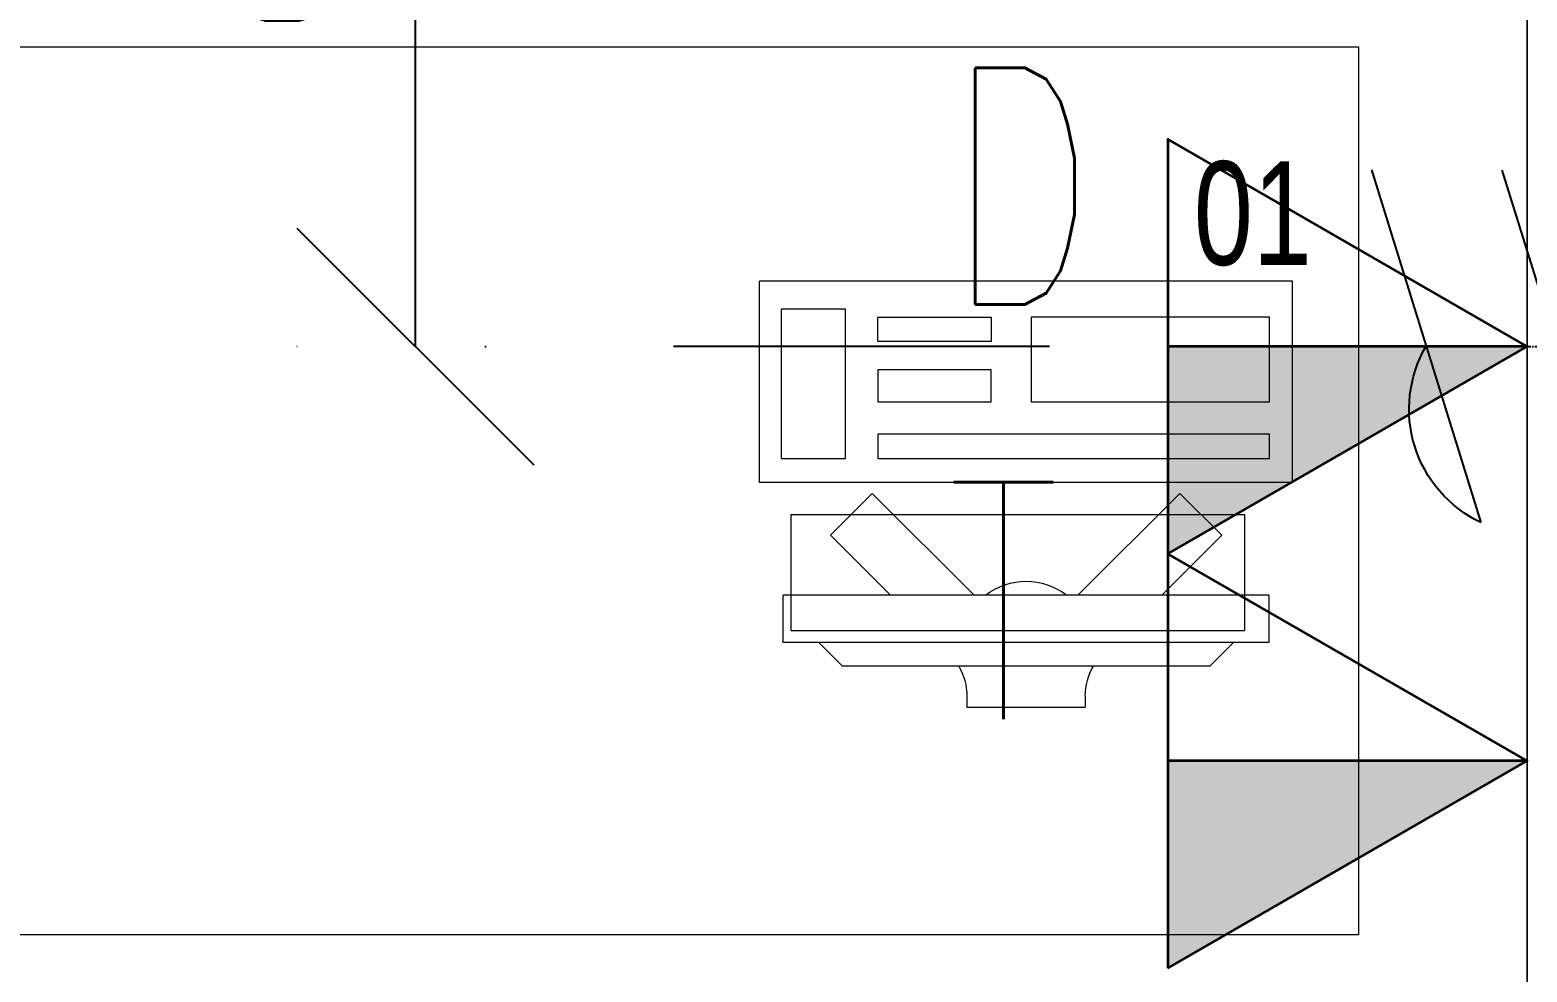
# Model space of a CAD drawing. Header units: inches. Extents: x -12418 to 57169, y -29325 to 19878.
# Drawn here: x 16434 to 17698, y -5570 to -4775 of the extents above; entities that cross this region are included whole.
import ezdxf

# ---------------------------------------------------------------- set-up
doc = ezdxf.new("R2010")
doc.units = ezdxf.units.IN
doc.header["$LTSCALE"] = 25
doc.header["$MEASUREMENT"] = 0
doc.linetypes.add('DASHDOT', pattern=[25.4, 12.7, -6.35, 0, -6.35])
doc.layers.get('0').update_dxf_attribs({"color": 8})
doc.layers.get('Defpoints').update_dxf_attribs({"color": 8})
doc.layers.add('0 @ 50', color=8, linetype='Continuous')
doc.layers.add('T-WIRE', color=140, linetype='Continuous')
for name, color, linetype, lineweight in [('00-Ground Floor$0$72_EGR_EQP_TAG', 142, 'Continuous', 5), ('00-Ground Floor$0$Aluminum', 251, 'Continuous', 5), ('00-Ground Floor$0$LOADING', 253, 'Continuous', 5), ('00-Ground Floor$0$Walls', 251, 'Continuous', 5), ('E-LITE-CLNG-CNDT', 6, 'DASHDOT', 35), ('T-DATA-CLNG-COND', 51, 'DASHDOT', 25), ('T-DATA-DEVC-TYPE', 2, 'Continuous', 25), ('T-DATA-DIM', 251, 'DASHDOT', 25), ('T-DATA-DIM @ 100', 251, 'DASHDOT', 25), ('T-DATA-WALL @ 100', 33, 'Continuous', 35)]:
    doc.layers.add(name, color=color, linetype=linetype, lineweight=lineweight)
doc.styles.add('00-Ground Floor$0$X3G_ENTITY_257CFD', font='swisscl.ttf', dxfattribs={"height": 200})
doc.styles.add('DC_Simplex', font='SIMPLEX.shx', dxfattribs={"width": 0.7})
doc.dimstyles.new('DevCad-MM', dxfattribs={"dimscale": 0.01, "dimtxt": 2, "dimasz": 2, "dimexe": 1, "dimexo": 1, "dimgap": 0.6, "dimtad": 1, "dimdec": 0, "dimrnd": 10, "dimzin": 1, "dimdsep": 46, "dimtxsty": 'DC_Simplex', "dimblk1": 'OBLIQUE', "dimblk2": 'OBLIQUE', "dimsah": 1, "dimcen": 3, "dimclrd": 256, "dimclre": 256, "dimclrt": 45, "dimadec": 0, "dimazin": 0, "dimtfac": 1, "dimtdec": 0, "dimtix": 1, "dimtmove": 2, "dimatfit": 2, "dimldrblk": 'OBLIQUE', "dimfxl": 1, "dimtolj": 1, "dimtzin": 0, "dimarcsym": 0})

# ---------------------------------------------------------------- blocks, each defined once
blk = doc.blocks.new('00-Ground Floor$0$ITCWLS1-P')
at = {"layer": '00-Ground Floor$0$LOADING'}
for p, q in [((-0.17, 0.45), (-0.17, 0)), ((-0.17, 0.45), (0, 0.45)), ((0, 0.45), (0, 0)), ((-0.2651, 0.43, 0), (-0.3051, 0.43, 0)), ((-0.3051, 0.43, 0), (-0.3051, 0.02, 0)), ((-0.2651, 0.43, 0), (-0.2651, 0.02, 0)), ((-0.1496, 0.4305), (-0.1291, 0.4305)), ((-0.1291, 0.4305), (-0.1291, 0.4089)), ((-0.197, 0.4094), (-0.295, 0.4094)), ((-0.295, 0.0264), (-0.295, 0.4094)), ((-0.197, 0.0264), (-0.197, 0.4094)), ((-0.3251, 0.38, 0), (-0.3051, 0.4, 0)), ((-0.3251, 0.38, 0), (-0.3251, 0.07, 0)), ((-0.3503, 0.275), (-0.3596, 0.275)), ((-0.3596, 0.175), (-0.3596, 0.275)), ((-0.3503, 0.175), (-0.3596, 0.175)), ((-0.3251, 0.07, 0), (-0.3051, 0.05, 0)), ((-0.197, 0.0264), (-0.295, 0.0264)), ((-0.3051, 0.02, 0), (-0.2651, 0.02, 0)), ((-0.17, 0), (0, 0))]:
    blk.add_line(p, q, dxfattribs=at)
at = {"layer": '00-Ground Floor$0$LOADING', "extrusion": (2.48281e-10, 3.18408e-10, -1)}
for p, q in [((-0.2651, 0.3395), (-0.2144, 0.3902)), ((-0.1791, 0.3548), (-0.2144, 0.3902)), ((-0.2651, 0.2688), (-0.1791, 0.3548))]:
    blk.add_line(p, q, dxfattribs=at)
at = {"layer": '00-Ground Floor$0$LOADING', "extrusion": (2.48281e-10, -3.18408e-10, -1)}
for p, q in [((-0.2651, 0.1812), (-0.1791, 0.0952)), ((-0.2651, 0.1105), (-0.2144, 0.0598)), ((-0.1791, 0.0952), (-0.2144, 0.0598))]:
    blk.add_line(p, q, dxfattribs=at)
at = {"layer": '00-Ground Floor$0$LOADING'}
for points in [[(-0.1291, 0.4089), (-0.1291, 0.1), (-0.1496, 0.1), (-0.1496, 0.4305)], [(-0.1496, 0.1), (-0.1496, 0.1), (-0.1496, 0.1), (-0.1496, 0.1), (-0.1496, 0.1), (-0.1496, 0.1), (-0.1496, 0.1), (-0.1496, 0.1), (-0.1496, 0.1)], [(-0.1496, 0.1), (-0.1496, 0.1), (-0.1496, 0.1), (-0.1496, 0.1), (-0.1496, 0.1), (-0.1496, 0.1), (-0.1496, 0.1), (-0.1496, 0.1), (-0.1496, 0.1), (-0.1496, 0.1), (-0.1496, 0.1), (-0.1496, 0.1), (-0.1496, 0.1), (-0.1496, 0.1), (-0.1496, 0.1), (-0.1496, 0.1), (-0.1496, 0.1), (-0.1496, 0.1)], [(-0.1496, 0.1), (-0.1496, 0.1), (-0.1496, 0.1), (-0.1496, 0.1), (-0.1496, 0.1), (-0.1496, 0.1), (-0.1496, 0.1), (-0.1496, 0.1), (-0.1496, 0.1), (-0.1496, 0.1)], [(-0.1496, 0.1), (-0.1496, 0.1), (-0.1496, 0.1), (-0.1496, 0.1), (-0.1496, 0.1), (-0.1496, 0.1), (-0.1496, 0.1)], [(-0.1496, 0.1), (-0.1496, 0.1), (-0.1496, 0.1), (-0.1496, 0.1), (-0.1496, 0.1), (-0.1496, 0.1), (-0.1496, 0.1), (-0.1496, 0.1), (-0.1496, 0.1), (-0.1496, 0.1)], [(-0.1496, 0.1), (-0.1496, 0.1), (-0.1496, 0.1), (-0.1496, 0.1), (-0.1496, 0.1), (-0.1496, 0.1), (-0.1496, 0.1), (-0.1496, 0.1), (-0.1496, 0.1), (-0.1496, 0.1), (-0.1496, 0.1), (-0.1496, 0.1), (-0.1496, 0.1), (-0.1496, 0.1), (-0.1496, 0.1)], [(-0.1496, 0.1), (-0.1496, 0.1), (-0.1496, 0.1), (-0.1496, 0.1), (-0.1496, 0.1), (-0.1496, 0.1), (-0.1496, 0.1), (-0.1496, 0.1), (-0.1496, 0.1), (-0.1496, 0.1)], [(-0.1496, 0.1), (-0.1496, 0.1), (-0.1496, 0.1), (-0.1496, 0.1), (-0.1496, 0.1), (-0.1496, 0.1), (-0.1496, 0.1), (-0.1496, 0.1), (-0.1496, 0.1), (-0.1496, 0.1)], [(-0.1496, 0.1), (-0.1496, 0.1), (-0.1496, 0.1), (-0.1496, 0.1), (-0.1496, 0.1), (-0.1496, 0.1), (-0.1496, 0.1), (-0.1496, 0.1), (-0.1496, 0.1), (-0.1496, 0.1), (-0.1496, 0.1), (-0.1496, 0.1), (-0.1496, 0.1), (-0.1496, 0.1), (-0.1496, 0.1), (-0.1496, 0.1), (-0.1496, 0.1), (-0.1496, 0.1), (-0.1496, 0.1), (-0.1496, 0.1), (-0.1496, 0.1), (-0.1496, 0.1), (-0.1496, 0.1), (-0.1496, 0.1), (-0.1496, 0.1), (-0.1496, 0.1), (-0.1496, 0.1), (-0.1496, 0.1), (-0.1496, 0.1), (-0.1496, 0.1), (-0.1496, 0.1), (-0.1496, 0.1), (-0.1496, 0.1), (-0.1496, 0.1), (-0.1496, 0.1), (-0.1496, 0.1), (-0.1496, 0.1), (-0.1496, 0.1), (-0.1496, 0.1), (-0.1496, 0.1), (-0.1496, 0.1), (-0.1496, 0.1), (-0.1496, 0.1), (-0.1496, 0.1), (-0.1496, 0.1), (-0.1496, 0.1), (-0.1496, 0.1), (-0.1496, 0.1), (-0.1496, 0.1), (-0.1496, 0.1), (-0.1496, 0.1), (-0.1496, 0.1), (-0.1496, 0.1), (-0.1496, 0.1)], [(-0.1496, 0.1), (-0.1496, 0.1), (-0.1496, 0.1), (-0.1496, 0.1), (-0.1496, 0.1), (-0.1496, 0.1), (-0.1496, 0.1), (-0.1496, 0.1), (-0.1496, 0.1), (-0.1496, 0.1), (-0.1496, 0.1), (-0.1496, 0.1), (-0.1496, 0.1), (-0.1496, 0.1), (-0.1496, 0.1), (-0.1496, 0.1), (-0.1496, 0.1), (-0.1496, 0.1), (-0.1496, 0.1), (-0.1496, 0.1), (-0.1496, 0.1), (-0.1496, 0.1), (-0.1496, 0.1), (-0.1496, 0.1), (-0.1496, 0.1), (-0.1496, 0.1), (-0.1496, 0.1), (-0.1496, 0.1), (-0.1496, 0.1), (-0.1496, 0.1), (-0.1496, 0.1), (-0.1496, 0.1), (-0.1496, 0.1), (-0.1496, 0.1), (-0.1496, 0.1), (-0.1496, 0.1), (-0.1496, 0.1), (-0.1496, 0.1), (-0.1496, 0.1), (-0.1496, 0.1), (-0.1496, 0.1), (-0.1496, 0.1), (-0.1496, 0.1), (-0.1496, 0.1), (-0.1496, 0.1), (-0.1496, 0.1), (-0.1496, 0.1), (-0.1496, 0.1), (-0.1496, 0.1), (-0.1496, 0.1), (-0.1496, 0.1), (-0.1496, 0.1), (-0.1496, 0.1), (-0.1496, 0.1), (-0.1496, 0.1), (-0.1496, 0.1), (-0.1496, 0.1), (-0.1496, 0.1), (-0.1496, 0.1), (-0.1496, 0.1), (-0.1496, 0.1), (-0.1496, 0.1), (-0.1496, 0.1), (-0.1496, 0.1), (-0.1496, 0.1), (-0.1496, 0.1), (-0.1496, 0.1), (-0.1496, 0.1), (-0.1496, 0.1), (-0.1496, 0.1), (-0.1496, 0.1), (-0.1496, 0.1), (-0.1496, 0.1), (-0.1496, 0.1), (-0.1496, 0.1), (-0.1496, 0.1), (-0.1496, 0.1), (-0.1496, 0.1), (-0.1496, 0.1), (-0.1496, 0.1), (-0.1496, 0.1), (-0.1496, 0.1), (-0.1496, 0.1), (-0.1496, 0.1), (-0.1496, 0.1), (-0.1496, 0.1), (-0.1496, 0.1), (-0.1496, 0.1), (-0.1496, 0.1)], [(-0.1496, 0.1), (-0.1496, 0.1), (-0.1496, 0.1), (-0.1496, 0.1), (-0.1496, 0.1), (-0.1496, 0.1), (-0.1496, 0.1), (-0.1496, 0.1), (-0.1496, 0.1), (-0.1496, 0.1), (-0.1496, 0.1), (-0.1496, 0.1)], [(-0.1496, 0.1), (-0.1496, 0.1), (-0.1496, 0.1), (-0.1496, 0.1), (-0.1496, 0.1), (-0.1496, 0.1), (-0.1496, 0.1)], [(-0.1496, 0.1), (-0.1496, 0.1), (-0.1496, 0.1), (-0.1496, 0.1), (-0.1496, 0.1), (-0.1496, 0.1), (-0.1496, 0.1), (-0.1496, 0.1), (-0.1496, 0.1), (-0.1496, 0.1), (-0.1496, 0.1), (-0.1496, 0.1), (-0.1496, 0.1), (-0.1496, 0.1), (-0.1496, 0.1), (-0.1496, 0.1), (-0.1496, 0.1)], [(-0.1496, 0.1), (-0.1496, 0.1), (-0.1496, 0.1), (-0.1496, 0.1), (-0.1496, 0.1), (-0.1496, 0.1), (-0.1496, 0.1), (-0.1496, 0.1), (-0.1496, 0.1), (-0.1496, 0.1), (-0.1496, 0.1), (-0.1496, 0.1), (-0.1496, 0.1), (-0.1496, 0.1), (-0.1496, 0.1), (-0.1496, 0.1), (-0.1496, 0.1), (-0.1496, 0.1), (-0.1496, 0.1), (-0.1496, 0.1), (-0.1496, 0.1), (-0.1496, 0.1), (-0.1496, 0.1), (-0.1496, 0.1), (-0.1496, 0.1), (-0.1496, 0.1), (-0.1496, 0.1), (-0.1496, 0.1), (-0.1496, 0.1), (-0.1496, 0.1), (-0.1496, 0.1), (-0.1496, 0.1), (-0.1496, 0.1), (-0.1496, 0.1), (-0.1496, 0.1), (-0.1496, 0.1), (-0.1496, 0.1), (-0.1496, 0.1), (-0.1496, 0.1), (-0.1496, 0.1), (-0.1496, 0.1), (-0.1496, 0.1), (-0.1496, 0.1), (-0.1496, 0.1), (-0.1496, 0.1), (-0.1496, 0.1), (-0.1496, 0.1), (-0.1496, 0.1), (-0.1496, 0.1), (-0.1496, 0.1), (-0.1496, 0.1), (-0.1496, 0.1), (-0.1496, 0.1), (-0.1496, 0.1), (-0.1496, 0.1), (-0.1496, 0.1), (-0.1496, 0.1), (-0.1496, 0.1), (-0.1496, 0.1), (-0.1496, 0.1), (-0.1496, 0.1), (-0.1496, 0.1), (-0.1496, 0.1), (-0.1496, 0.1), (-0.1496, 0.1), (-0.1496, 0.1), (-0.1496, 0.1), (-0.1496, 0.1), (-0.1496, 0.1), (-0.1496, 0.1), (-0.1496, 0.1), (-0.1496, 0.1), (-0.1496, 0.1), (-0.1496, 0.1), (-0.1496, 0.1), (-0.1496, 0.1), (-0.1496, 0.1), (-0.1496, 0.1), (-0.1496, 0.1), (-0.1496, 0.1), (-0.1496, 0.1), (-0.1496, 0.1), (-0.1496, 0.1), (-0.1496, 0.1), (-0.1496, 0.1), (-0.1496, 0.1), (-0.1496, 0.1), (-0.1496, 0.1), (-0.1496, 0.1), (-0.1496, 0.1), (-0.1496, 0.1), (-0.1496, 0.1), (-0.1496, 0.1), (-0.1496, 0.1), (-0.1496, 0.1), (-0.1496, 0.1), (-0.1496, 0.1), (-0.1496, 0.1), (-0.1496, 0.1), (-0.1496, 0.1), (-0.1496, 0.1), (-0.1496, 0.1), (-0.1496, 0.1), (-0.1496, 0.1), (-0.1496, 0.1), (-0.1496, 0.1), (-0.1496, 0.1), (-0.1496, 0.1), (-0.1496, 0.1), (-0.1496, 0.1), (-0.1496, 0.1)], [(-0.1496, 0.1), (-0.1496, 0.1), (-0.1496, 0.1), (-0.1496, 0.1), (-0.1496, 0.1), (-0.1496, 0.1), (-0.1496, 0.1), (-0.1496, 0.1)]]:
    blk.add_lwpolyline(points, dxfattribs=at)
for points in [[(-0.1019, 0.4305), (-0.0304, 0.4305), (-0.0304, 0.2294), (-0.1019, 0.2294)], [(-0.1019, 0.1954), (-0.0747, 0.1954), (-0.0747, 0.1), (-0.1019, 0.1)], [(-0.0304, 0.1954), (-0.0508, 0.1954), (-0.0508, 0.1), (-0.0304, 0.1)], [(-0.1496, 0.1), (-0.1496, 0.1), (-0.1496, 0.1), (-0.1496, 0.1), (-0.1496, 0.1), (-0.1496, 0.1), (-0.1496, 0.1), (-0.1496, 0.1), (-0.1496, 0.1), (-0.1496, 0.1), (-0.1496, 0.1), (-0.1496, 0.1), (-0.1496, 0.1), (-0.1496, 0.1), (-0.1496, 0.1), (-0.1496, 0.1), (-0.1496, 0.1), (-0.1496, 0.1), (-0.1496, 0.1), (-0.1496, 0.1), (-0.1496, 0.1), (-0.1496, 0.1), (-0.1496, 0.1), (-0.1496, 0.1), (-0.1496, 0.1), (-0.1496, 0.1), (-0.1496, 0.1), (-0.1496, 0.1), (-0.1496, 0.1), (-0.1496, 0.1), (-0.1496, 0.1), (-0.1496, 0.1), (-0.1496, 0.1), (-0.1496, 0.1), (-0.1496, 0.1), (-0.1496, 0.1), (-0.1496, 0.1), (-0.1496, 0.1), (-0.1496, 0.1), (-0.1496, 0.1), (-0.1496, 0.1), (-0.1496, 0.1), (-0.1496, 0.1), (-0.1496, 0.1), (-0.1496, 0.1), (-0.1496, 0.1), (-0.1496, 0.1), (-0.1496, 0.1), (-0.1496, 0.1), (-0.1496, 0.1), (-0.1496, 0.1), (-0.1496, 0.1), (-0.1496, 0.1), (-0.1496, 0.1), (-0.1496, 0.1), (-0.1496, 0.1), (-0.1496, 0.1), (-0.1496, 0.1), (-0.1496, 0.1), (-0.1496, 0.1), (-0.1496, 0.1), (-0.1496, 0.1), (-0.1496, 0.1), (-0.1496, 0.1), (-0.1496, 0.1), (-0.1496, 0.1), (-0.1496, 0.1), (-0.1496, 0.1), (-0.1496, 0.1), (-0.1496, 0.1), (-0.1496, 0.1), (-0.1496, 0.1), (-0.1496, 0.1), (-0.1496, 0.1), (-0.1496, 0.1), (-0.1496, 0.1), (-0.1496, 0.1), (-0.1496, 0.1), (-0.1496, 0.1), (-0.1496, 0.1), (-0.1496, 0.1), (-0.1496, 0.1), (-0.1496, 0.1), (-0.1496, 0.1), (-0.1496, 0.1), (-0.1496, 0.1), (-0.1496, 0.1), (-0.1496, 0.1), (-0.1496, 0.1), (-0.1496, 0.1), (-0.1496, 0.1), (-0.1496, 0.1), (-0.1496, 0.1), (-0.1496, 0.1), (-0.1496, 0.1), (-0.1496, 0.1), (-0.1496, 0.1), (-0.1496, 0.1), (-0.1496, 0.1), (-0.1496, 0.1), (-0.1496, 0.1), (-0.1496, 0.1), (-0.1496, 0.1), (-0.1496, 0.1), (-0.1496, 0.1), (-0.1496, 0.1), (-0.1496, 0.1), (-0.1496, 0.1), (-0.1496, 0.1), (-0.1496, 0.1), (-0.1496, 0.1), (-0.1496, 0.1), (-0.1496, 0.1), (-0.1496, 0.1), (-0.1496, 0.1), (-0.1496, 0.1), (-0.1496, 0.1), (-0.1496, 0.1), (-0.1496, 0.1), (-0.1496, 0.1), (-0.1496, 0.1), (-0.1496, 0.1), (-0.1496, 0.1), (-0.1496, 0.1), (-0.1496, 0.1), (-0.1496, 0.1), (-0.1496, 0.1), (-0.1496, 0.1), (-0.1496, 0.1), (-0.1496, 0.1), (-0.1496, 0.1), (-0.1496, 0.1), (-0.1496, 0.1), (-0.1496, 0.1), (-0.1496, 0.1), (-0.1496, 0.1), (-0.1496, 0.1), (-0.1496, 0.1), (-0.1496, 0.1), (-0.1496, 0.1), (-0.1496, 0.1), (-0.1496, 0.1), (-0.1496, 0.1), (-0.1496, 0.1), (-0.1496, 0.1), (-0.1496, 0.1), (-0.1496, 0.1), (-0.1496, 0.1), (-0.1496, 0.1), (-0.1496, 0.1), (-0.1496, 0.1), (-0.1496, 0.1), (-0.1496, 0.1), (-0.1496, 0.1), (-0.1496, 0.1), (-0.1496, 0.1), (-0.1496, 0.1), (-0.1496, 0.1), (-0.1496, 0.1), (-0.1496, 0.1), (-0.1496, 0.1), (-0.1496, 0.1), (-0.1496, 0.1), (-0.1496, 0.1), (-0.1496, 0.1), (-0.1496, 0.1), (-0.1496, 0.1), (-0.1496, 0.1), (-0.1496, 0.1), (-0.1496, 0.1), (-0.1496, 0.1), (-0.1496, 0.1), (-0.1496, 0.1), (-0.1496, 0.1), (-0.1496, 0.1), (-0.1496, 0.1), (-0.1496, 0.1), (-0.1496, 0.1), (-0.1496, 0.1), (-0.1496, 0.1), (-0.1496, 0.1), (-0.1496, 0.1), (-0.1496, 0.1), (-0.1496, 0.1), (-0.1496, 0.1), (-0.1496, 0.1), (-0.1496, 0.1), (-0.1496, 0.1), (-0.1496, 0.1), (-0.1496, 0.1), (-0.1496, 0.1), (-0.1496, 0.1), (-0.1496, 0.1), (-0.1496, 0.1), (-0.1496, 0.1), (-0.1496, 0.1), (-0.1496, 0.1), (-0.1496, 0.1), (-0.1496, 0.1), (-0.1496, 0.1), (-0.1496, 0.1), (-0.1496, 0.1), (-0.1496, 0.1), (-0.1496, 0.1), (-0.1496, 0.1), (-0.1496, 0.1), (-0.1496, 0.1), (-0.1496, 0.1), (-0.1496, 0.1), (-0.1496, 0.1), (-0.1496, 0.1), (-0.1496, 0.1), (-0.1496, 0.1), (-0.1496, 0.1), (-0.1496, 0.1), (-0.1496, 0.1), (-0.1496, 0.1), (-0.1496, 0.1), (-0.1496, 0.1), (-0.1496, 0.1), (-0.1496, 0.1), (-0.1496, 0.1), (-0.1496, 0.1), (-0.1496, 0.1), (-0.1496, 0.1), (-0.1496, 0.1), (-0.1496, 0.1), (-0.1496, 0.1), (-0.1496, 0.1), (-0.1496, 0.1), (-0.1496, 0.1), (-0.1496, 0.1), (-0.1496, 0.1), (-0.1496, 0.1), (-0.1496, 0.1), (-0.1496, 0.1), (-0.1496, 0.1), (-0.1496, 0.1), (-0.1496, 0.1), (-0.1496, 0.1), (-0.1496, 0.1), (-0.1496, 0.1), (-0.1496, 0.1), (-0.1496, 0.1), (-0.1496, 0.1), (-0.1496, 0.1), (-0.1496, 0.1), (-0.1496, 0.1), (-0.1496, 0.1), (-0.1496, 0.1), (-0.1496, 0.1), (-0.1496, 0.1), (-0.1496, 0.1), (-0.1496, 0.1), (-0.1496, 0.1), (-0.1496, 0.1), (-0.1496, 0.1), (-0.1496, 0.1), (-0.1496, 0.1), (-0.1496, 0.1), (-0.1496, 0.1), (-0.1496, 0.1), (-0.1496, 0.1), (-0.1496, 0.1), (-0.1496, 0.1), (-0.1496, 0.1), (-0.1496, 0.1), (-0.1496, 0.1), (-0.1496, 0.1), (-0.1496, 0.1), (-0.1496, 0.1), (-0.1496, 0.1), (-0.1496, 0.1), (-0.1496, 0.1), (-0.1496, 0.1), (-0.1496, 0.1), (-0.1496, 0.1)], [(-0.1496, 0.1), (-0.1496, 0.1), (-0.1496, 0.1), (-0.1496, 0.1), (-0.1496, 0.1), (-0.1496, 0.1), (-0.1496, 0.1), (-0.1496, 0.1), (-0.1496, 0.1), (-0.1496, 0.1), (-0.1496, 0.1), (-0.1496, 0.1), (-0.1496, 0.1), (-0.1496, 0.1), (-0.1496, 0.1), (-0.1496, 0.1), (-0.1496, 0.1), (-0.1496, 0.1), (-0.1496, 0.1), (-0.1496, 0.1), (-0.1496, 0.1), (-0.1496, 0.1), (-0.1496, 0.1), (-0.1496, 0.1), (-0.1496, 0.1), (-0.1496, 0.1), (-0.1496, 0.1), (-0.1496, 0.1), (-0.1496, 0.1), (-0.1496, 0.1), (-0.1496, 0.1), (-0.1496, 0.1), (-0.1496, 0.1), (-0.1496, 0.1), (-0.1496, 0.1), (-0.1496, 0.1), (-0.1496, 0.1), (-0.1496, 0.1), (-0.1496, 0.1), (-0.1496, 0.1), (-0.1496, 0.1), (-0.1496, 0.1), (-0.1496, 0.1), (-0.1496, 0.1), (-0.1496, 0.1), (-0.1496, 0.1), (-0.1496, 0.1), (-0.1496, 0.1), (-0.1496, 0.1), (-0.1496, 0.1), (-0.1496, 0.1), (-0.1496, 0.1), (-0.1496, 0.1), (-0.1496, 0.1), (-0.1496, 0.1), (-0.1496, 0.1), (-0.1496, 0.1), (-0.1496, 0.1), (-0.1496, 0.1), (-0.1496, 0.1), (-0.1496, 0.1), (-0.1496, 0.1), (-0.1496, 0.1), (-0.1496, 0.1), (-0.1496, 0.1), (-0.1496, 0.1), (-0.1496, 0.1), (-0.1496, 0.1), (-0.1496, 0.1), (-0.1496, 0.1), (-0.1496, 0.1), (-0.1496, 0.1), (-0.1496, 0.1), (-0.1496, 0.1), (-0.1496, 0.1), (-0.1496, 0.1), (-0.1496, 0.1), (-0.1496, 0.1), (-0.1496, 0.1), (-0.1496, 0.1), (-0.1496, 0.1), (-0.1496, 0.1), (-0.1496, 0.1), (-0.1496, 0.1), (-0.1496, 0.1), (-0.1496, 0.1), (-0.1496, 0.1), (-0.1496, 0.1), (-0.1496, 0.1), (-0.1496, 0.1), (-0.1496, 0.1), (-0.1496, 0.1), (-0.1496, 0.1), (-0.1496, 0.1), (-0.1496, 0.1), (-0.1496, 0.1), (-0.1496, 0.1), (-0.1496, 0.1), (-0.1496, 0.1), (-0.1496, 0.1), (-0.1496, 0.1), (-0.1496, 0.1), (-0.1496, 0.1), (-0.1496, 0.1), (-0.1496, 0.1), (-0.1496, 0.1), (-0.1496, 0.1), (-0.1496, 0.1), (-0.1496, 0.1), (-0.1496, 0.1), (-0.1496, 0.1), (-0.1496, 0.1), (-0.1496, 0.1), (-0.1496, 0.1), (-0.1496, 0.1), (-0.1496, 0.1), (-0.1496, 0.1), (-0.1496, 0.1), (-0.1496, 0.1), (-0.1496, 0.1), (-0.1496, 0.1), (-0.1496, 0.1), (-0.1496, 0.1), (-0.1496, 0.1), (-0.1496, 0.1), (-0.1496, 0.1), (-0.1496, 0.1), (-0.1496, 0.1), (-0.1496, 0.1), (-0.1496, 0.1), (-0.1496, 0.1), (-0.1496, 0.1), (-0.1496, 0.1), (-0.1496, 0.1), (-0.1496, 0.1), (-0.1496, 0.1), (-0.1496, 0.1), (-0.1496, 0.1), (-0.1496, 0.1), (-0.1496, 0.1), (-0.1496, 0.1), (-0.1496, 0.1), (-0.1496, 0.1), (-0.1496, 0.1), (-0.1496, 0.1), (-0.1496, 0.1), (-0.1496, 0.1), (-0.1496, 0.1), (-0.1496, 0.1), (-0.1496, 0.1), (-0.1496, 0.1), (-0.1496, 0.1), (-0.1496, 0.1), (-0.1496, 0.1), (-0.1496, 0.1), (-0.1496, 0.1), (-0.1496, 0.1), (-0.1496, 0.1), (-0.1496, 0.1), (-0.1496, 0.1), (-0.1496, 0.1), (-0.1496, 0.1), (-0.1496, 0.1), (-0.1496, 0.1), (-0.1496, 0.1), (-0.1496, 0.1), (-0.1496, 0.1), (-0.1496, 0.1), (-0.1496, 0.1), (-0.1496, 0.1), (-0.1496, 0.1), (-0.1496, 0.1), (-0.1496, 0.1), (-0.1496, 0.1), (-0.1496, 0.1), (-0.1496, 0.1), (-0.1496, 0.1), (-0.1496, 0.1), (-0.1496, 0.1), (-0.1496, 0.1), (-0.1496, 0.1), (-0.1496, 0.1), (-0.1496, 0.1), (-0.1496, 0.1), (-0.1496, 0.1), (-0.1496, 0.1), (-0.1496, 0.1), (-0.1496, 0.1), (-0.1496, 0.1), (-0.1496, 0.1), (-0.1496, 0.1), (-0.1496, 0.1), (-0.1496, 0.1), (-0.1496, 0.1), (-0.1496, 0.1), (-0.1496, 0.1), (-0.1496, 0.1), (-0.1496, 0.1), (-0.1496, 0.1), (-0.1496, 0.1), (-0.1496, 0.1), (-0.1496, 0.1), (-0.1496, 0.1), (-0.1496, 0.1), (-0.1496, 0.1), (-0.1496, 0.1), (-0.1496, 0.1), (-0.1496, 0.1), (-0.1496, 0.1), (-0.1496, 0.1), (-0.1496, 0.1), (-0.1496, 0.1), (-0.1496, 0.1), (-0.1496, 0.1)], [(-0.1496, 0.1), (-0.1496, 0.1), (-0.1496, 0.1), (-0.1496, 0.1), (-0.1496, 0.1), (-0.1496, 0.1), (-0.1496, 0.1), (-0.1496, 0.1), (-0.1496, 0.1), (-0.1496, 0.1), (-0.1496, 0.1), (-0.1496, 0.1), (-0.1496, 0.1), (-0.1496, 0.1), (-0.1496, 0.1), (-0.1496, 0.1), (-0.1496, 0.1), (-0.1496, 0.1), (-0.1496, 0.1), (-0.1496, 0.1), (-0.1496, 0.1), (-0.1496, 0.1), (-0.1496, 0.1), (-0.1496, 0.1), (-0.1496, 0.1), (-0.1496, 0.1), (-0.1496, 0.1), (-0.1496, 0.1), (-0.1496, 0.1), (-0.1496, 0.1), (-0.1496, 0.1), (-0.1496, 0.1), (-0.1496, 0.1), (-0.1496, 0.1), (-0.1496, 0.1), (-0.1496, 0.1), (-0.1496, 0.1), (-0.1496, 0.1), (-0.1496, 0.1), (-0.1496, 0.1), (-0.1496, 0.1), (-0.1496, 0.1), (-0.1496, 0.1), (-0.1496, 0.1), (-0.1496, 0.1), (-0.1496, 0.1), (-0.1496, 0.1), (-0.1496, 0.1), (-0.1496, 0.1), (-0.1496, 0.1), (-0.1496, 0.1), (-0.1496, 0.1), (-0.1496, 0.1), (-0.1496, 0.1), (-0.1496, 0.1), (-0.1496, 0.1), (-0.1496, 0.1), (-0.1496, 0.1), (-0.1496, 0.1), (-0.1496, 0.1), (-0.1496, 0.1), (-0.1496, 0.1), (-0.1496, 0.1), (-0.1496, 0.1), (-0.1496, 0.1), (-0.1496, 0.1), (-0.1496, 0.1), (-0.1496, 0.1), (-0.1496, 0.1), (-0.1496, 0.1), (-0.1496, 0.1), (-0.1496, 0.1), (-0.1496, 0.1), (-0.1496, 0.1), (-0.1496, 0.1), (-0.1496, 0.1), (-0.1496, 0.1), (-0.1496, 0.1), (-0.1496, 0.1), (-0.1496, 0.1), (-0.1496, 0.1), (-0.1496, 0.1), (-0.1496, 0.1), (-0.1496, 0.1), (-0.1496, 0.1), (-0.1496, 0.1), (-0.1496, 0.1), (-0.1496, 0.1), (-0.1496, 0.1), (-0.1496, 0.1), (-0.1496, 0.1), (-0.1496, 0.1), (-0.1496, 0.1), (-0.1496, 0.1), (-0.1496, 0.1), (-0.1496, 0.1), (-0.1496, 0.1), (-0.1496, 0.1), (-0.1496, 0.1), (-0.1496, 0.1), (-0.1496, 0.1), (-0.1496, 0.1), (-0.1496, 0.1), (-0.1496, 0.1), (-0.1496, 0.1), (-0.1496, 0.1), (-0.1496, 0.1), (-0.1496, 0.1), (-0.1496, 0.1), (-0.1496, 0.1), (-0.1496, 0.1), (-0.1496, 0.1), (-0.1496, 0.1), (-0.1496, 0.1), (-0.1496, 0.1), (-0.1496, 0.1), (-0.1496, 0.1), (-0.1496, 0.1), (-0.1496, 0.1), (-0.1496, 0.1), (-0.1496, 0.1), (-0.1496, 0.1), (-0.1496, 0.1), (-0.1496, 0.1), (-0.1496, 0.1), (-0.1496, 0.1), (-0.1496, 0.1), (-0.1496, 0.1), (-0.1496, 0.1), (-0.1496, 0.1), (-0.1496, 0.1), (-0.1496, 0.1), (-0.1496, 0.1), (-0.1496, 0.1), (-0.1496, 0.1), (-0.1496, 0.1), (-0.1496, 0.1), (-0.1496, 0.1), (-0.1496, 0.1), (-0.1496, 0.1), (-0.1496, 0.1), (-0.1496, 0.1), (-0.1496, 0.1), (-0.1496, 0.1), (-0.1496, 0.1), (-0.1496, 0.1), (-0.1496, 0.1), (-0.1496, 0.1), (-0.1496, 0.1), (-0.1496, 0.1), (-0.1496, 0.1), (-0.1496, 0.1), (-0.1496, 0.1), (-0.1496, 0.1), (-0.1496, 0.1), (-0.1496, 0.1), (-0.1496, 0.1), (-0.1496, 0.1), (-0.1496, 0.1), (-0.1496, 0.1), (-0.1496, 0.1), (-0.1496, 0.1), (-0.1496, 0.1), (-0.1496, 0.1), (-0.1496, 0.1), (-0.1496, 0.1), (-0.1496, 0.1), (-0.1496, 0.1), (-0.1496, 0.1), (-0.1496, 0.1), (-0.1496, 0.1), (-0.1496, 0.1), (-0.1496, 0.1), (-0.1496, 0.1), (-0.1496, 0.1), (-0.1496, 0.1), (-0.1496, 0.1), (-0.1496, 0.1), (-0.1496, 0.1), (-0.1496, 0.1), (-0.1496, 0.1), (-0.1496, 0.1), (-0.1496, 0.1), (-0.1496, 0.1), (-0.1496, 0.1), (-0.1496, 0.1), (-0.1496, 0.1), (-0.1496, 0.1), (-0.1496, 0.1), (-0.1496, 0.1), (-0.1496, 0.1), (-0.1496, 0.1), (-0.1496, 0.1), (-0.1496, 0.1), (-0.1496, 0.1), (-0.1496, 0.1), (-0.1496, 0.1), (-0.1496, 0.1), (-0.1496, 0.1), (-0.1496, 0.1), (-0.1496, 0.1), (-0.1496, 0.1), (-0.1496, 0.1), (-0.1496, 0.1), (-0.1496, 0.1), (-0.1496, 0.1), (-0.1496, 0.1), (-0.1496, 0.1), (-0.1496, 0.1), (-0.1496, 0.1), (-0.1496, 0.1), (-0.1496, 0.1), (-0.1496, 0.1), (-0.1496, 0.1), (-0.1496, 0.1), (-0.1496, 0.1), (-0.1496, 0.1), (-0.1496, 0.1), (-0.1496, 0.1)], [(-0.1496, 0.0727), (-0.0236, 0.0727), (-0.0236, 0.0182), (-0.1496, 0.0182)]]:
    blk.add_lwpolyline(points, close=True, dxfattribs=at)
for centre, radius, start, end in [((-0.3503, 0.325), 0.05, 270, 300.3093), ((-0.3089, 0.225), 0.0556, 321.9431, 38.0569), ((-0.3503, 0.125), 0.05, 59.6907, 90)]:
    blk.add_arc(centre, radius, start, end, dxfattribs=at)
blk = doc.blocks.new('00-Ground Floor$0$A$C37be4daf')
at = {"layer": '00-Ground Floor$0$Aluminum'}
for p, q in [((1416, 598.2), (216, 598.2)), ((241, 498.2), (241, 598.2)), ((291, 548.2), (291, 598.2)), ((1341, 548.2), (1341, 598.2)), ((1391, 498.2), (1391, 598.2)), ((291, 573.2), (1341, 573.2)), ((1391, 548.2), (241, 548.2)), ((1416, 498.2), (216, 498.2))]:
    blk.add_line(p, q, dxfattribs=at)
at = {"layer": '00-Ground Floor$0$Walls'}
for p, q in [((216, 498.2), (216, 598.2)), ((1416, 498.2), (1416, 598.2))]:
    blk.add_line(p, q, dxfattribs=at)
blk = doc.blocks.new('00-Ground Floor')
at = {"layer": '00-Ground Floor$0$LOADING', "elevation": 0}
blk.add_lwpolyline([(17555.3, -4788.8), (17555.3, -5538.8), (16055.3, -5538.8), (16055.3, -4788.8)], close=True, dxfattribs=at)
at = {"layer": '00-Ground Floor$0$Walls'}
blk.add_line((17697.7, -6087.4, 0), (17697.7, -4167.4, 0), dxfattribs=at)
at = {"rotation": 90}
blk.add_blockref('00-Ground Floor$0$A$C37be4daf', (18296, -5943.4, 0), dxfattribs=at)
at = {"layer": '00-Ground Floor$0$LOADING', "extrusion": (1.93989e-16, 8.01373e-06, 1), "xscale": -1000.000000000009, "yscale": 1000.000000000009, "zscale": 1000.000000000009, "rotation": 270.0000000000001}
blk.add_blockref('00-Ground Floor$0$ITCWLS1-P', (17049.8, -4986.9, 0), dxfattribs=at)
at = {"layer": '00-Ground Floor$0$72_EGR_EQP_TAG', "insert": (17466.3, -4885.6, 0), "char_height": 87.47, "attachment_point": 2, "style": '00-Ground Floor$0$X3G_ENTITY_257CFD'}
blk.add_mtext('01', dxfattribs=at)
blk = doc.blocks.new('*U26')
blk.add_hatch(color=254).paths.add_polyline_path([(-3.031, 1.75), (-3.031, 0), (0, 0)])
blk.add_line((0, 0), (-3.031, 0))
blk.add_lwpolyline([(-3.031, 1.75), (0, 0), (-3.031, -1.75)], close=True)
at = {"layer": 'T-DATA-DEVC-TYPE', "style": 'DC_Simplex', "width": 0.7, "flags": 8}
blk.add_attdef('DC_TYPE', (2.682, 5.634), '', height=2, rotation=360, dxfattribs=at)
blk = doc.blocks.new('W-TEL')
blk.add_line((-66, -212.7), (66, 212.7))
blk.add_arc((130.7, 76), 151.2, 115.3301, 210.179)
blk = doc.blocks.new('*U119')
at = {"layer": 'T-WIRE', "xscale": -0.006999999999825377, "yscale": 0.006999999999970897, "zscale": 0.006999999999999999}
for p in [(0, 0), (1.102, -0.003)]:
    blk.add_blockref('W-TEL', p, dxfattribs=at)
blk = doc.blocks.new('_OBLIQUE')
at = {"color": 0, "linetype": 'ByBlock'}
blk.add_line((-0.5, -0.5), (0.5, 0.5), dxfattribs=at)
blk = doc.blocks.new('*D146')
at = {"layer": 'Defpoints', "color": 0, "transparency": 16777216}
for p in [(16759.3, -4167.4), (17629, -4167.4, 0), (17394.6, -5042, 0)]:
    blk.add_point(p, dxfattribs=at)
at = {"layer": 'T-DATA-DIM', "lineweight": -2, "transparency": 16777216}
for p, q in [((17529, -4167.4), (16659.3, -4167.4)), ((16759.3, -5042), (16759.3, -4167.4)), ((17294.6, -5042), (16659.3, -5042))]:
    blk.add_line(p, q, dxfattribs=at)
at = {"layer": 'T-DATA-DIM', "lineweight": -2, "transparency": 16777216, "xscale": 200, "yscale": 200, "zscale": 200}
for p, rotation in [((16759.3, -4167.4), 90), ((16759.3, -5042), 270)]:
    blk.add_blockref('_OBLIQUE', p, dxfattribs=dict(at, rotation=rotation))
at = {"layer": 'T-DATA-DIM', "color": 45, "transparency": 16777216, "insert": (16599.3, -4604.7), "char_height": 200, "attachment_point": 5, "rotation": 90, "style": 'DC_Simplex'}
blk.add_mtext('\\A1;870', dxfattribs=at)

msp = doc.modelspace()

# ---------------------------------------------------------------- linework, layer by layer
at = {"layer": 'T-DATA-CLNG-COND', "ltscale": 0.01, "elevation": 0}
msp.add_lwpolyline([(17697.7, -5042), (17847.7, -5042)], dxfattribs=at)

# ---------------------------------------------------------------- block references
at = {"layer": '0 @ 50', "xscale": 100, "yscale": 100, "zscale": 100, "rotation": 180}
msp.add_blockref('*U119', (17722.7, -5042, 0), dxfattribs=at)
at = {"layer": 'E-LITE-CLNG-CNDT'}
msp.add_blockref('00-Ground Floor', (0, 0), dxfattribs=at)
at = {"layer": 'T-DATA-WALL @ 100'}
ref = msp.add_blockref('*U26', (17697.7, -5042, 0), dxfattribs=dict(at, xscale=-100, yscale=100, zscale=100, rotation=180))
ref.add_attrib('DC_TYPE', 'D', (17207.8, -5006.6, 0), dxfattribs={"layer": 'T-DATA-DEVC-TYPE', "height": 200, "style": 'DC_Simplex', "width": 0.7, "flags": 8})
ref = msp.add_blockref('*U26', (17697.7, -5392, 0), dxfattribs=dict(at, xscale=-100, yscale=100, zscale=100, rotation=180))
ref.add_attrib('DC_TYPE', 'T', (17207.8, -5356.6, 0), dxfattribs={"layer": 'T-DATA-DEVC-TYPE', "height": 200, "style": 'DC_Simplex', "width": 0.7, "flags": 8})

# ---------------------------------------------------------------- dimensions: what is measured, and where the dimension line sits
at = {"layer": 'T-DATA-DIM @ 100'}
dim = msp.add_linear_dim(base=(16759.3, -4167.4), p1=(17394.6, -5042, 0), p2=(17629, -4167.4, 0), angle=90, dimstyle='DevCad-MM', override={"dimscale": 100, "dimtix": 1, "dimtofl": 1, "dimtmove": 2, "dimatfit": 2}, dxfattribs=at)
dim.commit()
dim.dimension.update_dxf_attribs({"geometry": '*D146', "text_midpoint": (16599.3, -4604.7)})

doc.saveas('drawing.dxf')
